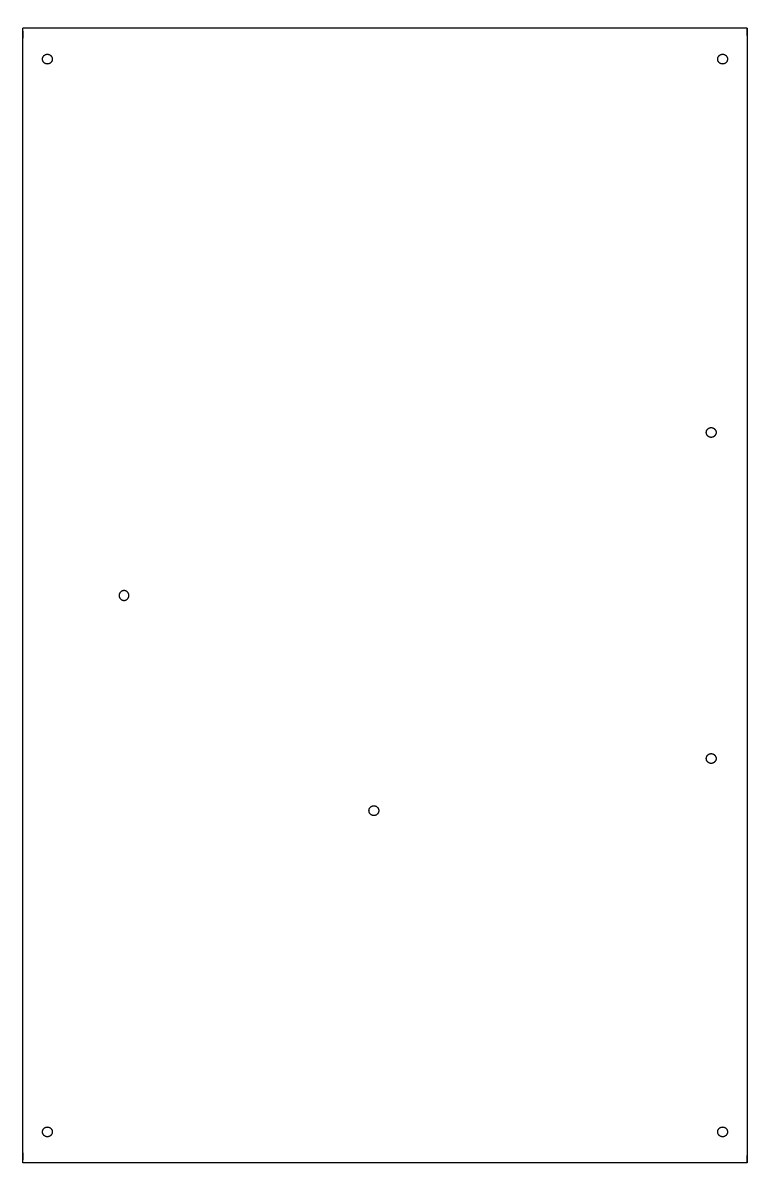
# Model space of a CAD drawing. Header units: millimetres. Extents: x 67 to 289, y -162 to 190.
import ezdxf

# ---------------------------------------------------------------- set-up
doc = ezdxf.new("R2010")
doc.units = ezdxf.units.MM
doc.layers.add('Make2D$可见线$曲线', color=7, linetype='Continuous', true_color=0x000000)

msp = doc.modelspace()

# ---------------------------------------------------------------- linework, layer by layer
at = {"layer": 'Make2D$可见线$曲线', "color": 12, "lineweight": -3, "true_color": 0xc80000}
for points, knots in [([(67, -160), (67, -159), (67, -158), (67, 14), (67, 186), (67, 187), (67, 188)], [59.039755, 59.039755, 59.039755, 60.244648, 60.244648, 404.244648, 404.244648, 405.449541, 405.449541, 405.449541]), ([(289, 188), (289, 187), (289, 186), (289, 14), (289, -158), (289, -159), (289, -160)], [-349.3, -349.3, -349.3, -347.3, -347.3, -3.3, -3.3, -1.3, -1.3, -1.3])]:
    msp.add_open_spline(points, degree=2, knots=knots, dxfattribs=at)
for points in [[(289, 188), (178, 188), (67, 188)], [(289, -160), (178, -160), (67, -160)]]:
    msp.add_open_spline(points, degree=2, dxfattribs=at)
for points, knots in [([(76, 178.5), (76, 180), (74.5, 180), (73, 180), (73, 178.5), (73, 177), (74.5, 177), (76, 177), (76, 178.5)], [0, 0, 0, 2.356194, 2.356194, 4.712389, 4.712389, 7.068583, 7.068583, 9.424778, 9.424778, 9.424778]), ([(283, 178.5), (283, 180), (281.5, 180), (280, 180), (280, 178.5), (280, 177), (281.5, 177), (283, 177), (283, 178.5)], [0, 0, 0, 2.356194, 2.356194, 4.712389, 4.712389, 7.068583, 7.068583, 9.424778, 9.424778, 9.424778]), ([(279.5, 64), (279.5, 65.5), (278, 65.5), (276.5, 65.5), (276.5, 64), (276.5, 62.5), (278, 62.5), (279.5, 62.5), (279.5, 64)], [0, 0, 0, 2.356194, 2.356194, 4.712389, 4.712389, 7.068583, 7.068583, 9.424778, 9.424778, 9.424778]), ([(99.5, 14), (99.5, 12.5), (98, 12.5), (96.5, 12.5), (96.5, 14), (96.5, 15.5), (98, 15.5), (99.5, 15.5), (99.5, 14)], [-9.424778, -9.424778, -9.424778, -7.068583, -7.068583, -4.712389, -4.712389, -2.356194, -2.356194, 0, 0, 0]), ([(279.5, -36), (279.5, -34.5), (278, -34.5), (276.5, -34.5), (276.5, -36), (276.5, -37.5), (278, -37.5), (279.5, -37.5), (279.5, -36)], [0, 0, 0, 2.356194, 2.356194, 4.712389, 4.712389, 7.068583, 7.068583, 9.424778, 9.424778, 9.424778]), ([(176.09, -51.99), (176.09, -50.49), (174.59, -50.49), (173.09, -50.49), (173.09, -51.99), (173.09, -53.49), (174.59, -53.49), (176.09, -53.49), (176.09, -51.99)], [-9.424778, -9.424778, -9.424778, -7.068583, -7.068583, -4.712389, -4.712389, -2.356194, -2.356194, 0, 0, 0]), ([(76, -150.5), (76, -149), (74.5, -149), (73, -149), (73, -150.5), (73, -152), (74.5, -152), (76, -152), (76, -150.5)], [0, 0, 0, 2.356194, 2.356194, 4.712389, 4.712389, 7.068583, 7.068583, 9.424778, 9.424778, 9.424778]), ([(283, -150.5), (283, -149), (281.5, -149), (280, -149), (280, -150.5), (280, -152), (281.5, -152), (283, -152), (283, -150.5)], [0, 0, 0, 2.356194, 2.356194, 4.712389, 4.712389, 7.068583, 7.068583, 9.424778, 9.424778, 9.424778])]:
    msp.add_rational_spline(points, [1, 0.707106781187, 1, 0.707106781187, 1, 0.707106781187, 1, 0.707106781187, 1], degree=2, knots=knots, dxfattribs=at)

doc.saveas('drawing.dxf')
